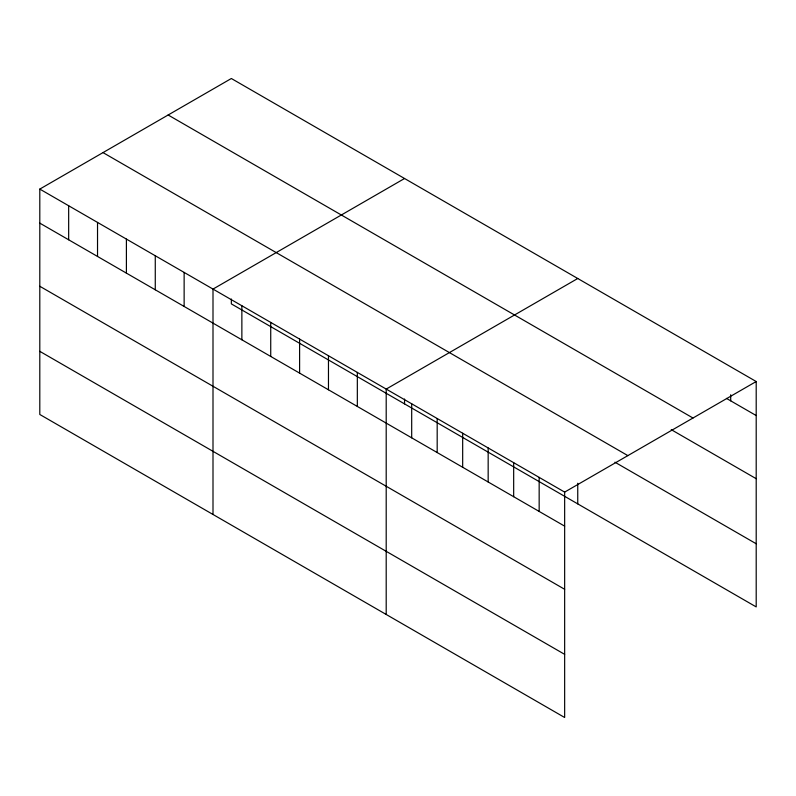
<?xml version="1.0" encoding="UTF-8"?>
<svg xmlns="http://www.w3.org/2000/svg" width="796" height="796" viewBox="0 0 796 796"><rect width="100%" height="100%" fill="white"/><g stroke="black" fill="none" stroke-linecap="round" stroke-linejoin="round"><path stroke-width="1.19" d="M39.8 189.09L564.653 492.107L564.653 717.495L39.8 414.477L39.8 189.09L231.347 78.506L756.2 381.523L756.2 606.91L231.347 303.893L231.347 299.027M404.547 178.503L213 289.087L213 514.475M577.747 278.491L386.199 389.085L386.199 614.472M564.653 492.107L756.2 381.523M726.459 398.388L756.2 415.552M168.135 114.992L692.988 418.019M671.227 429.641L756.2 478.704M103.012 152.593L627.865 455.62M614.93 462.197L756.2 543.758M39.8 223.129L564.653 526.146M39.8 286.271L564.653 589.289M39.8 351.335L564.653 654.352M730.708 394.756L730.708 400.836M577.747 483.242L577.747 503.878M539.161 477.391L539.161 511.43M513.669 462.675L513.669 496.714M488.167 447.959L488.167 481.988M462.675 433.243L462.675 467.272M437.183 418.517L437.183 452.556M411.691 403.801L411.691 437.84M404.547 399.025L404.547 403.88M357.334 372.419L357.334 406.457M328.469 355.752L328.469 389.791M299.604 339.086L299.604 373.125M270.73 322.42L270.73 356.459M241.865 305.754L241.865 339.793M184.135 272.421L184.135 306.46M155.27 255.755L155.27 289.794M126.405 239.089L126.405 273.127M97.53 222.422L97.53 256.461M68.665 205.756L68.665 239.795"/></g></svg>
